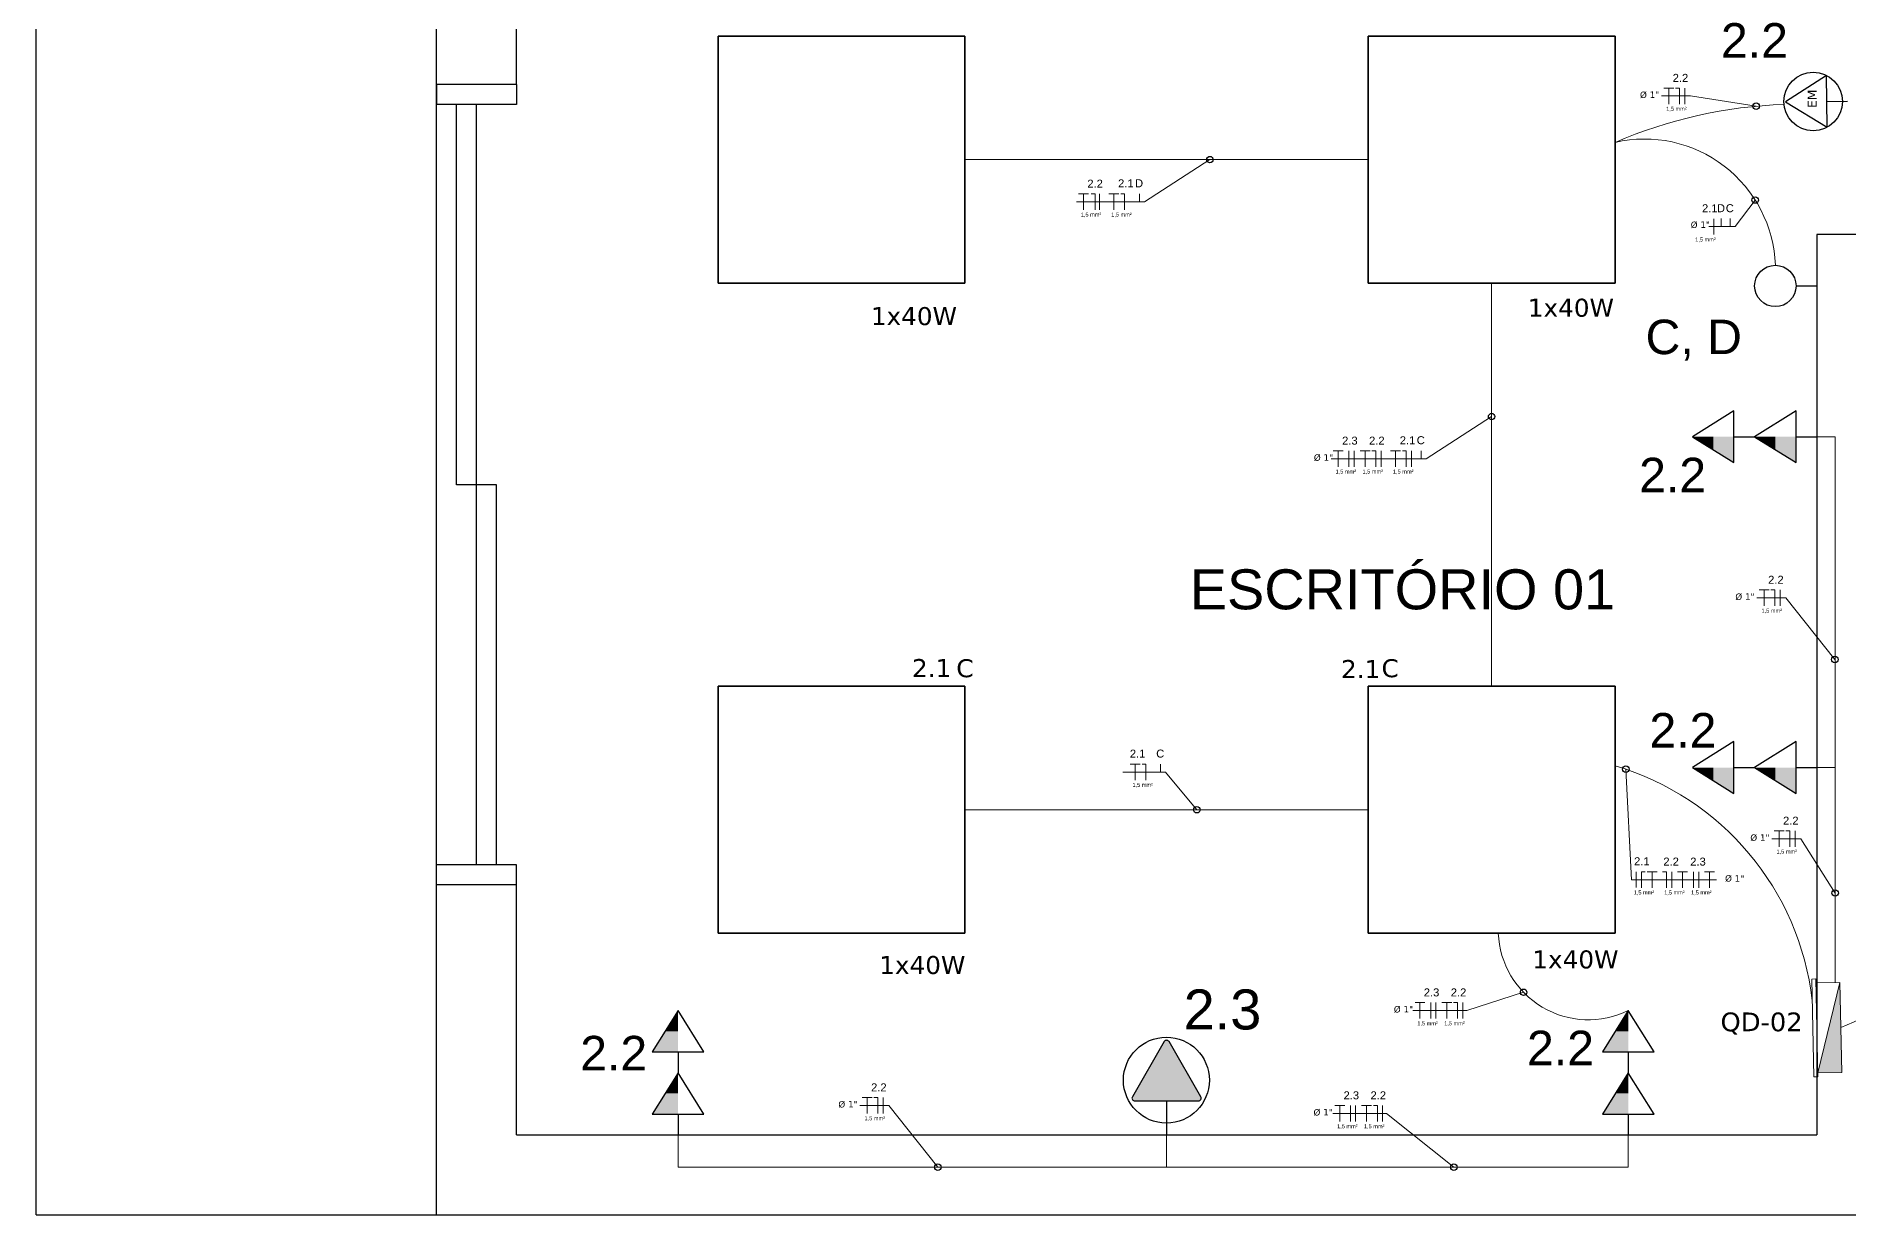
# Model space of a CAD drawing. Header units: metres. Extents: x 3257.7 to 3310.8, y 1679.5 to 1717.1.
# Drawn here: x 3261.399 to 3265.929, y 1694.089 to 1697.035 of the extents above; entities that cross this region are included whole.
import ezdxf
from ezdxf.enums import TextEntityAlignment as Align

# ---------------------------------------------------------------- set-up
doc = ezdxf.new("R2010")
doc.units = ezdxf.units.M
doc.layers.add('DLX_BLD1_LUM', color=7, linetype='Continuous', true_color=0x55aa00)
for name, color, linetype, lineweight in [('ELE-PEÇAS', 10, 'Continuous', 13), ('Elet TEXT TOMADAS', 7, 'Continuous', 0), ('ELETRODUTO LUMINÁRIAS', 3, 'Continuous', 30), ('ELETRODUTOS', 5, 'Continuous', 20), ('REDE ELETRICA', 7, 'Continuous', 9)]:
    doc.layers.add(name, color=color, linetype=linetype, lineweight=lineweight)
for name, color, linetype in [('ELET- PEÇAS', 4, 'Continuous'), ('ELET-TOMADA', 4, 'Continuous'), ('ELETROCALHA NO FORRO', 6, 'Continuous'), ('ELETRODUTO LUMINÁRIA', 3, 'Continuous'), ('PAREDE', 4, 'Continuous'), ('TEXTO-1', 7, 'Continuous'), ('VISTA', 251, 'Continuous')]:
    doc.layers.add(name, color=color, linetype=linetype)
doc.styles.add('ARIAL', font='arial.ttf')
doc.styles.add('GYN_Carimbo_Página', font='arial.ttf', dxfattribs={"height": 0.6})
doc.styles.add('KDF2', font='verdana.ttf', dxfattribs={"width": 0.9})
doc.styles.get("Standard").update_dxf_attribs({"font": 'arial.ttf'})
doc.styles.add('TableTextStyle', font='')
doc.styles.add('VERDANA', font='verdana.ttf')
doc.styles.get('TableTextStyle').set_extended_font_data('VERDANA.TTF')

# ---------------------------------------------------------------- blocks, each defined once
blk = doc.blocks.new('*U12')
blk.add_line((0, 0.12), (0, 0))
blk.add_circle((0, 0.24), 0.12)
at = {"layer": 'REDE ELETRICA', "style": 'GYN_Carimbo_Página'}
blk.add_attdef('COMANDO', text='', height=0.2, dxfattribs=at).set_placement((0, 0.542), align=Align.MIDDLE_CENTER)
blk = doc.blocks.new('TOM-BAIXA')
at = {"layer": 'ELET- PEÇAS'}
blk.add_line((0, -0.0898), (0, 0), dxfattribs=at)
blk.add_lwpolyline([(0.0065, -0.2469), (0.0907, -0.101, 0.57735), (0.0842, -0.0898), (-0.0842, -0.0898, 0.57735), (-0.0907, -0.101), (-0.0065, -0.2469, 0.57735)], format="xyb", close=True, dxfattribs=at)
blk = doc.blocks.new('bifasica')
at = {"layer": 'ELET-TOMADA', "ltscale": 0.5}
blk.add_hatch(color=256, dxfattribs=at).paths.add_polyline_path([(-0.0435, -0.0838, 0.57735), (-0.0322, -0.0903), (0.1136, -0.0061, 0.57735), (0.1136, 0.0068), (-0.0322, 0.0911, 0.57735), (-0.0435, 0.0846)])
at = {"layer": 'ELETRODUTO LUMINÁRIAS'}
blk.add_circle((0.0116, 0.0009), 0.1139, dxfattribs=at)
at = {"layer": 'ELET-TOMADA', "ltscale": 0.5, "rotation": 90}
blk.add_blockref('TOM-BAIXA', (-0.1333, 0.0004), dxfattribs=at)
blk = doc.blocks.new('*U15')
for points in [[(0, 0.36), (-0.075, 0.24), (0, 0.24)], [(0, 0.24), (-0.075, 0.24), (-0.15, 0.12), (0, 0.12)]]:
    blk.add_hatch(color=256).paths.add_polyline_path(points)
for p, q in [((0, 0.36), (-0.15, 0.12)), ((0.15, 0.12), (0, 0.36)), ((-0.15, 0.12), (0.15, 0.12)), ((0, 0.12), (0, 0))]:
    blk.add_line(p, q)
at = {"layer": 'REDE ELETRICA', "style": 'GYN_Carimbo_Página'}
blk.add_attdef('CIRCUITO', text='', height=0.2, dxfattribs=at).set_placement((0, 0.542), align=Align.MIDDLE_CENTER)
blk = doc.blocks.new('QLT SOBRE-50')
at = {"ltscale": 0.03}
h = blk.add_hatch(color=3, dxfattribs=at)
h.set_gradient(color1=(0, 255, 0), color2=(0, 255, 0), tint=1)
h.paths.add_polyline_path([(-0.225, 0.12), (-0.225, 0), (0.225, 0)])
for p, q in [((-0.245, 0.12), (-0.245, 0.14)), ((0.245, 0.14), (-0.245, 0.14)), ((0.245, 0.12), (-0.245, 0.12)), ((-0.225, 0.12), (-0.225, 0)), ((0.225, 0), (-0.225, 0.12)), ((0.225, 0), (0.225, 0.12)), ((0.245, 0.12), (0.245, 0.14)), ((-0.225, 0), (0.225, 0))]:
    blk.add_line(p, q)
blk = doc.blocks.new('*U36')
for p, q in [((0, 0.36), (-0.15, 0.12)), ((0.15, 0.12), (0, 0.36)), ((-0.15, 0.12), (0.15, 0.12)), ((0, 0.12), (0, 0))]:
    blk.add_line(p, q)
blk.add_circle((0, 0.2), 0.17)
at = {"layer": 'REDE ELETRICA', "style": 'GYN_Carimbo_Página'}
blk.add_attdef('CIRCUITO', text='', height=0.2, dxfattribs=at).set_placement((0, 0.542), align=Align.MIDDLE_CENTER)

msp = doc.modelspace()

# ---------------------------------------------------------------- hatches: boundary and pattern name
at = {"layer": 'ELETROCALHA NO FORRO'}
h = msp.add_hatch(dxfattribs=at)
h.set_pattern_fill('ANSI32', color=256, scale=0.01)
h.paths.add_polyline_path([(3272.9616, 1696.3353), (3272.4185, 1696.3353, -0.027694), (3272.3336, 1696.3101, 0.051154), (3272.2886, 1696.1353), (3272.9616, 1696.1353)])
h.paths.add_polyline_path([(3272.3336, 1696.3101, -0.058231), (3272.1491, 1696.2886), (3272.1491, 1696.2386), (3272.1491, 1696.1353), (3272.2886, 1696.1353, -0.051154)])
h.paths.add_polyline_path([(3272.3336, 1696.3101, -0.007623), (3272.3433, 1696.3353), (3271.9491, 1696.3353), (3271.9491, 1696.2886), (3272.1491, 1696.2886, 0.058231)])
h.paths.add_polyline_path([(3272.1491, 1696.2886), (3271.9491, 1696.2886), (3271.9491, 1696.2386), (3272.1491, 1696.2386)])
h.paths.add_polyline_path([(3272.1491, 1696.2386), (3271.9491, 1696.2386), (3271.9491, 1696.1353), (3272.1491, 1696.1353)])
h.paths.add_polyline_path([(3275.3991, 1696.3353), (3272.9616, 1696.3353), (3272.9616, 1696.1353), (3275.3991, 1696.1353)])
h.paths.add_polyline_path([(3276.3616, 1696.3353), (3276.0042, 1696.3353), (3275.9596, 1696.3697), (3275.9596, 1696.777, 0.170652), (3275.7596, 1696.6927), (3275.7596, 1696.3663), (3275.7231, 1696.3353), (3275.5491, 1696.3353), (3275.5491, 1696.1353), (3276.3616, 1696.1353)])
h.paths.add_polyline_path([(3275.5031, 1696.3353), (3275.3991, 1696.3353), (3275.3991, 1696.1353), (3275.5031, 1696.1353)])
h.paths.add_polyline_path([(3275.5491, 1696.3353), (3275.5031, 1696.3353), (3275.5031, 1696.1353), (3275.5491, 1696.1353)])
h.paths.add_polyline_path([(3276.7193, 1696.2973), (3276.6702, 1696.3353), (3276.3616, 1696.3353), (3276.3616, 1696.1353), (3276.6742, 1696.1353), (3276.7193, 1696.1648)])
h.paths.add_polyline_path([(3275.8991, 1698.2861), (3275.7764, 1698.2861), (3275.7596, 1698.2709), (3275.7596, 1697.6886), (3275.8491, 1697.6886), (3275.8991, 1697.6886)])
h.paths.add_polyline_path([(3275.9491, 1698.2793), (3275.9394, 1698.2861), (3275.8991, 1698.2861), (3275.8991, 1697.6886), (3275.9491, 1697.6886)])
h.paths.add_polyline_path([(3275.9596, 1698.272), (3275.9491, 1698.2793), (3275.9491, 1697.6886), (3275.8991, 1697.6886), (3275.8991, 1697.5386), (3275.8491, 1697.5386), (3275.7596, 1697.5386), (3275.7596, 1696.6927, -0.170652), (3275.9596, 1696.777)])
h.paths.add_polyline_path([(3275.8991, 1697.6886), (3275.8491, 1697.6886), (3275.8491, 1697.5386), (3275.8991, 1697.5386)], flags=17)
h.paths.add_polyline_path([(3275.8491, 1697.6886), (3275.7596, 1697.6886), (3275.7596, 1697.5386), (3275.8491, 1697.5386)], flags=17)
h.paths.add_polyline_path([(3269.2491, 1697.5095), (3267.5618, 1697.5095, 0.025129), (3267.5652, 1697.3095), (3269.2491, 1697.3095)])
h.paths.add_polyline_path([(3268.9358, 1697.4869), (3269.0652, 1697.4869), (3269.0005, 1697.3834)], flags=16)
h.paths.add_polyline_path([(3269.4491, 1697.5095), (3269.2491, 1697.5095), (3269.2491, 1697.3095), (3269.4379, 1697.3095), (3269.4491, 1697.2994)])
h.paths.add_polyline_path([(3267.5618, 1697.5095), (3266.3249, 1697.5095), (3266.3249, 1697.4869), (3266.3896, 1697.4869), (3266.3249, 1697.3834, 0.039705), (3266.3556, 1697.3095), (3267.5652, 1697.3095, -0.025129)])
h.paths.add_polyline_path([(3266.3249, 1697.3834), (3266.2603, 1697.4869), (3266.3249, 1697.4869), (3266.3249, 1697.5095), (3265.9991, 1697.5095), (3265.9991, 1697.3386), (3265.8491, 1697.3386), (3265.8491, 1697.5095), (3265.3017, 1697.5095), (3265.2791, 1697.478), (3265.2791, 1697.3379), (3265.3122, 1697.3095), (3266.3556, 1697.3095, -0.039705)])
h.paths.add_polyline_path([(3265.9991, 1697.5095), (3265.8491, 1697.5095), (3265.8491, 1697.3386), (3265.9991, 1697.3386)], flags=17)
h.paths.add_polyline_path([(3276.4581, 1698.1019), (3276.6799, 1698.1019), (3276.6799, 1698.1694), (3276.4581, 1698.1694)], flags=9)
h = msp.add_hatch(dxfattribs=at)
h.set_pattern_fill('ANSI32', color=256, scale=0.01)
h.paths.add_polyline_path([(3266.2717, 1696.8387, 0.010536), (3266.226, 1696.8539, -0.624493), (3266.2116, 1696.8515), (3266.0717, 1696.7529), (3266.0717, 1696.0851), (3266.1543, 1696.0335), (3266.206, 1696.0335), (3266.206, 1696.0982), (3266.2717, 1696.0571)])
h.paths.add_polyline_path([(3266.2717, 1697.2678), (3266.3106, 1697.3095), (3267.5652, 1697.3095, -0.025129), (3267.5618, 1697.5095), (3265.9991, 1697.5095), (3265.9991, 1697.3386), (3265.8491, 1697.3386), (3265.8491, 1697.5095), (3265.3017, 1697.5095), (3265.2791, 1697.478), (3265.2791, 1697.3379), (3265.3122, 1697.3095), (3266.035, 1697.3095), (3266.0717, 1697.2643), (3266.0717, 1696.8898, -0.031123), (3266.2104, 1696.8585, -1.003557), (3266.226, 1696.8539, -0.010536), (3266.2717, 1696.8387)])
h.paths.add_polyline_path([(3266.3249, 1697.3834), (3266.2603, 1697.4869), (3266.3896, 1697.4869)], flags=16)
h.paths.add_polyline_path([(3266.2116, 1696.8515, -0.229284), (3266.2104, 1696.8585, 0.031123), (3266.0717, 1696.8898), (3266.0717, 1696.7529)])
h.paths.add_polyline_path([(3266.2717, 1696.01), (3266.206, 1695.9689), (3266.206, 1696.0335), (3266.1543, 1696.0335), (3266.0717, 1695.9819), (3266.0717, 1695.2582), (3266.1543, 1695.2066), (3266.206, 1695.2066), (3266.206, 1695.2713), (3266.2717, 1695.2302)])
h.paths.add_polyline_path([(3266.2717, 1695.183), (3266.206, 1695.142), (3266.206, 1695.2066), (3266.1543, 1695.2066), (3266.0717, 1695.155), (3266.0717, 1694.9074), (3266.1002, 1694.8722), (3266.2407, 1694.8722), (3266.2717, 1694.9038)])
h.paths.add_polyline_path([(3266.2411, 1695.2481), (3266.3507, 1695.2481), (3266.3507, 1695.3757), (3266.2411, 1695.3757)], flags=9)

# ---------------------------------------------------------------- linework, layer by layer
msp.add_line((3261.3991, 1694.1486), (3261.3991, 1701.0786))
for points in [[(3261.3991, 1694.0886), (3261.3991, 1694.2086)], [(3261.3991, 1694.0886), (3262.3991, 1694.0886)]]:
    msp.add_lwpolyline(points)
for centre in [(3265.6976, 1696.8597), (3264.3325, 1696.7261), (3265.6953, 1696.6251), (3265.0366, 1696.0837), (3265.8943, 1695.4766), (3265.372, 1695.2023), (3264.2996, 1695.1011), (3265.8951, 1694.8929), (3265.1165, 1694.6447), (3263.6525, 1694.2077), (3264.942, 1694.2077)]:
    msp.add_circle(centre, 0.00812)
at = {"layer": 'DLX_BLD1_LUM'}
for points in [[(3263.1031, 1696.4176, 0), (3263.1031, 1697.0346, 0)], [(3263.1031, 1697.0346, 0), (3263.1031, 1697.0346, 0)], [(3263.1031, 1697.0346, 0), (3263.1031, 1696.4176, 0)], [(3263.1031, 1697.0346, 0), (3263.7201, 1697.0346, 0)], [(3263.7201, 1697.0346, 0), (3263.1031, 1697.0346, 0)], [(3263.1031, 1697.0346, 0), (3263.1031, 1697.0346, 0)], [(3263.1031, 1697.0346, 0), (3263.1031, 1696.4176, 0)], [(3263.7201, 1697.0346, 0), (3263.1031, 1697.0346, 0)], [(3263.1031, 1696.4176, 0), (3263.1031, 1697.0346, 0)], [(3263.1031, 1697.0346, 0), (3263.7201, 1697.0346, 0)], [(3263.7201, 1697.0346, 0), (3263.7201, 1696.4176, 0)], [(3263.7201, 1696.4176, 0), (3263.7201, 1697.0346, 0)], [(3263.7201, 1697.0346, 0), (3263.7201, 1697.0346, 0)], [(3263.7201, 1697.0346, 0), (3263.7201, 1697.0346, 0)], [(3263.7201, 1696.4176, 0), (3263.7201, 1697.0346, 0)], [(3263.7201, 1697.0346, 0), (3263.7201, 1696.4176, 0)], [(3264.7281, 1696.4176, 0), (3264.7281, 1697.0346, 0)], [(3264.7281, 1697.0346, 0), (3264.7281, 1697.0346, 0)], [(3264.7281, 1697.0346, 0), (3264.7281, 1696.4176, 0)], [(3264.7281, 1697.0346, 0), (3265.3451, 1697.0346, 0)], [(3265.3451, 1697.0346, 0), (3264.7281, 1697.0346, 0)], [(3264.7281, 1697.0346, 0), (3264.7281, 1697.0346, 0)], [(3264.7281, 1697.0346, 0), (3264.7281, 1696.4176, 0)], [(3265.3451, 1697.0346, 0), (3264.7281, 1697.0346, 0)], [(3264.7281, 1696.4176, 0), (3264.7281, 1697.0346, 0)], [(3264.7281, 1697.0346, 0), (3265.3451, 1697.0346, 0)], [(3265.3451, 1697.0346, 0), (3265.3451, 1696.4176, 0)], [(3265.3451, 1696.4176, 0), (3265.3451, 1697.0346, 0)], [(3265.3451, 1697.0346, 0), (3265.3451, 1697.0346, 0)], [(3265.3451, 1697.0346, 0), (3265.3451, 1697.0346, 0)], [(3265.3451, 1696.4176, 0), (3265.3451, 1697.0346, 0)], [(3265.3451, 1697.0346, 0), (3265.3451, 1696.4176, 0)], [(3263.7201, 1696.4176, 0), (3263.1031, 1696.4176, 0)], [(3263.1031, 1696.4176, 0), (3263.1031, 1696.4176, 0)], [(3263.1031, 1696.4176, 0), (3263.7201, 1696.4176, 0)], [(3263.1031, 1696.4176, 0), (3263.1031, 1696.4176, 0)], [(3263.1031, 1696.4176, 0), (3263.7201, 1696.4176, 0)], [(3263.7201, 1696.4176, 0), (3263.1031, 1696.4176, 0)], [(3263.7201, 1696.4176, 0), (3263.7201, 1696.4176, 0)], [(3263.7201, 1696.4176, 0), (3263.7201, 1696.4176, 0)], [(3265.3451, 1696.4176, 0), (3264.7281, 1696.4176, 0)], [(3264.7281, 1696.4176, 0), (3265.3451, 1696.4176, 0)], [(3264.7281, 1696.4176, 0), (3265.3451, 1696.4176, 0)], [(3265.3451, 1696.4176, 0), (3264.7281, 1696.4176, 0)], [(3265.3451, 1696.4176, 0), (3265.3451, 1696.4176, 0)], [(3265.3451, 1696.4176, 0), (3265.3451, 1696.4176, 0)], [(3264.4585, 1696.3102, 0), (3264.4585, 1696.3102, 0)], [(3264.4585, 1696.3102, 0), (3264.4585, 1696.3102, 0)], [(3263.1031, 1694.7926, 0), (3263.1031, 1695.4096, 0)], [(3263.1031, 1695.4096, 0), (3263.1031, 1695.4096, 0)], [(3263.1031, 1695.4096, 0), (3263.1031, 1694.7926, 0)], [(3263.1031, 1695.4096, 0), (3263.7201, 1695.4096, 0)], [(3263.7201, 1695.4096, 0), (3263.1031, 1695.4096, 0)], [(3263.1031, 1695.4096, 0), (3263.1031, 1695.4096, 0)], [(3263.1031, 1695.4096, 0), (3263.1031, 1694.7926, 0)], [(3263.7201, 1695.4096, 0), (3263.1031, 1695.4096, 0)], [(3263.1031, 1694.7926, 0), (3263.1031, 1695.4096, 0)], [(3263.1031, 1695.4096, 0), (3263.7201, 1695.4096, 0)], [(3263.7201, 1695.4096, 0), (3263.7201, 1694.7926, 0)], [(3263.7201, 1694.7926, 0), (3263.7201, 1695.4096, 0)], [(3263.7201, 1695.4096, 0), (3263.7201, 1695.4096, 0)], [(3263.7201, 1695.4096, 0), (3263.7201, 1695.4096, 0)], [(3263.7201, 1694.7926, 0), (3263.7201, 1695.4096, 0)], [(3263.7201, 1695.4096, 0), (3263.7201, 1694.7926, 0)], [(3264.7281, 1694.7926, 0), (3264.7281, 1695.4096, 0)], [(3264.7281, 1695.4096, 0), (3264.7281, 1695.4096, 0)], [(3264.7281, 1695.4096, 0), (3264.7281, 1694.7926, 0)], [(3264.7281, 1695.4096, 0), (3265.3451, 1695.4096, 0)], [(3265.3451, 1695.4096, 0), (3264.7281, 1695.4096, 0)], [(3264.7281, 1695.4096, 0), (3264.7281, 1695.4096, 0)], [(3264.7281, 1695.4096, 0), (3264.7281, 1694.7926, 0)], [(3265.3451, 1695.4096, 0), (3264.7281, 1695.4096, 0)], [(3264.7281, 1694.7926, 0), (3264.7281, 1695.4096, 0)], [(3264.7281, 1695.4096, 0), (3265.3451, 1695.4096, 0)], [(3265.3451, 1695.4096, 0), (3265.3451, 1694.7926, 0)], [(3265.3451, 1694.7926, 0), (3265.3451, 1695.4096, 0)], [(3265.3451, 1695.4096, 0), (3265.3451, 1695.4096, 0)], [(3265.3451, 1695.4096, 0), (3265.3451, 1695.4096, 0)], [(3265.3451, 1694.7926, 0), (3265.3451, 1695.4096, 0)], [(3265.3451, 1695.4096, 0), (3265.3451, 1694.7926, 0)], [(3263.7201, 1694.7926, 0), (3263.1031, 1694.7926, 0)], [(3263.1031, 1694.7926, 0), (3263.1031, 1694.7926, 0)], [(3263.1031, 1694.7926, 0), (3263.7201, 1694.7926, 0)], [(3263.1031, 1694.7926, 0), (3263.1031, 1694.7926, 0)], [(3263.1031, 1694.7926, 0), (3263.7201, 1694.7926, 0)], [(3263.7201, 1694.7926, 0), (3263.1031, 1694.7926, 0)], [(3263.7201, 1694.7926, 0), (3263.7201, 1694.7926, 0)], [(3263.7201, 1694.7926, 0), (3263.7201, 1694.7926, 0)], [(3265.3451, 1694.7926, 0), (3264.7281, 1694.7926, 0)], [(3264.7281, 1694.7926, 0), (3264.7281, 1694.7926, 0)], [(3264.7281, 1694.7926, 0), (3265.3451, 1694.7926, 0)], [(3264.7281, 1694.7926, 0), (3264.7281, 1694.7926, 0)], [(3264.7281, 1694.7926, 0), (3265.3451, 1694.7926, 0)], [(3265.3451, 1694.7926, 0), (3264.7281, 1694.7926, 0)], [(3265.3451, 1694.7926, 0), (3265.3451, 1694.7926, 0)], [(3265.3451, 1694.7926, 0), (3265.3451, 1694.7926, 0)]]:
    msp.add_polyline3d(points, dxfattribs=at)
at = {"layer": 'Elet TEXT TOMADAS', "color": 7}
for p, q in [((3265.4614, 1696.8853), (3265.5338, 1696.8853)), ((3265.6976, 1696.8597), (3265.5338, 1696.8853)), ((3264.3325, 1696.7261), (3264.1688, 1696.6208)), ((3263.9989, 1696.6209), (3264.1688, 1696.6208)), ((3265.6953, 1696.6251), (3265.6453, 1696.5586)), ((3265.0366, 1696.0837), (3264.8729, 1695.9785)), ((3264.6358, 1695.9785), (3264.703, 1695.9785)), ((3264.659, 1695.9785), (3264.8729, 1695.9785)), ((3264.703, 1695.9785), (3264.7701, 1695.9785)), ((3265.6997, 1695.6307), (3265.7721, 1695.6307)), ((3265.8943, 1695.4766), (3265.7721, 1695.6307)), ((3264.1148, 1695.1952), (3264.2217, 1695.1952)), ((3264.2996, 1695.1011), (3264.2217, 1695.1952)), ((3265.372, 1695.2023), (3265.3863, 1694.9262)), ((3265.7371, 1695.0285), (3265.8095, 1695.0284)), ((3265.8951, 1694.8929), (3265.8095, 1695.0284)), ((3265.575, 1694.9262), (3265.3863, 1694.9262)), ((3265.5311, 1694.9262), (3265.4639, 1694.9262)), ((3265.5983, 1694.9262), (3265.5311, 1694.9262)), ((3265.1165, 1694.6447), (3264.9744, 1694.5992)), ((3264.84, 1694.5992), (3264.9072, 1694.5992)), ((3264.9072, 1694.5992), (3264.9744, 1694.5992)), ((3263.4579, 1694.3618), (3263.5303, 1694.3618)), ((3263.6525, 1694.2077), (3263.5303, 1694.3618)), ((3264.6394, 1694.3418), (3264.7066, 1694.3418)), ((3264.7066, 1694.3418), (3264.7738, 1694.3418)), ((3264.942, 1694.2077), (3264.7738, 1694.3418))]:
    msp.add_line(p, q, dxfattribs=at)
at = {"layer": 'Elet TEXT TOMADAS', "color": 7, "ltscale": 0.02}
for p, q in [((3265.467, 1696.9049), (3265.4794, 1696.9049)), ((3265.4918, 1696.9049), (3265.4794, 1696.9049)), ((3265.4794, 1696.8649), (3265.4794, 1696.9049)), ((3265.5062, 1696.8649), (3265.5062, 1696.9049)), ((3265.5191, 1696.8651), (3265.5191, 1696.9051)), ((3264.0039, 1696.6406), (3264.0164, 1696.6406)), ((3264.0288, 1696.6406), (3264.0164, 1696.6406)), ((3264.0164, 1696.6006), (3264.0164, 1696.6406)), ((3264.0458, 1696.6009), (3264.0458, 1696.6409)), ((3264.0561, 1696.6007), (3264.0561, 1696.6407)), ((3264.0801, 1696.6406), (3264.0925, 1696.6406)), ((3264.1049, 1696.6406), (3264.0925, 1696.6406)), ((3264.0925, 1696.6006), (3264.0925, 1696.6406)), ((3264.1193, 1696.6006), (3264.1193, 1696.6406)), ((3264.1562, 1696.6208), (3264.1562, 1696.6408)), ((3265.5918, 1696.5387), (3265.5918, 1696.5784)), ((3265.6105, 1696.5586), (3265.6105, 1696.5786)), ((3265.6327, 1696.5586), (3265.6327, 1696.5786)), ((3264.6408, 1695.9982), (3264.6532, 1695.9982)), ((3264.6657, 1695.9982), (3264.6532, 1695.9982)), ((3264.6532, 1695.9582), (3264.6532, 1695.9982)), ((3264.68, 1695.9582), (3264.68, 1695.9982)), ((3264.693, 1695.9583), (3264.693, 1695.9983)), ((3264.708, 1695.9982), (3264.7204, 1695.9982)), ((3264.7329, 1695.9982), (3264.7204, 1695.9982)), ((3264.7204, 1695.9582), (3264.7204, 1695.9982)), ((3264.7472, 1695.9582), (3264.7472, 1695.9982)), ((3264.7601, 1695.9583), (3264.7601, 1695.9983)), ((3264.7841, 1695.9982), (3264.7966, 1695.9982)), ((3264.809, 1695.9982), (3264.7966, 1695.9982)), ((3264.7966, 1695.9582), (3264.7966, 1695.9982)), ((3264.8233, 1695.9582), (3264.8233, 1695.9982)), ((3264.8363, 1695.9586), (3264.8363, 1695.9983)), ((3264.8602, 1695.9785), (3264.8602, 1695.9985)), ((3265.7053, 1695.6504), (3265.7177, 1695.6504)), ((3265.7302, 1695.6504), (3265.7177, 1695.6504)), ((3265.7177, 1695.6104), (3265.7177, 1695.6504)), ((3265.7445, 1695.6104), (3265.7445, 1695.6504)), ((3265.7575, 1695.6105), (3265.7575, 1695.6505)), ((3264.133, 1695.2149), (3264.1454, 1695.2149)), ((3264.1579, 1695.2149), (3264.1454, 1695.2149)), ((3264.1454, 1695.1749), (3264.1454, 1695.2149)), ((3264.1722, 1695.1749), (3264.1722, 1695.2149)), ((3264.2091, 1695.1952), (3264.2091, 1695.2152)), ((3265.7426, 1695.0481), (3265.7551, 1695.0481)), ((3265.7675, 1695.0481), (3265.7551, 1695.0481)), ((3265.7551, 1695.0081), (3265.7551, 1695.0481)), ((3265.7819, 1695.0081), (3265.7819, 1695.0481)), ((3265.7948, 1695.0082), (3265.7948, 1695.0482)), ((3265.3977, 1694.9063), (3265.3977, 1694.946)), ((3265.4107, 1694.9059), (3265.4107, 1694.9459)), ((3265.425, 1694.9459), (3265.4375, 1694.9459)), ((3265.4499, 1694.9459), (3265.4375, 1694.9459)), ((3265.4375, 1694.9059), (3265.4375, 1694.9459)), ((3265.4739, 1694.906), (3265.4739, 1694.946)), ((3265.4868, 1694.9059), (3265.4868, 1694.9459)), ((3265.5012, 1694.9459), (3265.5136, 1694.9459)), ((3265.526, 1694.9459), (3265.5136, 1694.9459)), ((3265.5136, 1694.9059), (3265.5136, 1694.9459)), ((3265.5411, 1694.906), (3265.5411, 1694.946)), ((3265.554, 1694.9059), (3265.554, 1694.9459)), ((3265.5683, 1694.9459), (3265.5808, 1694.9459)), ((3265.5932, 1694.9459), (3265.5808, 1694.9459)), ((3265.5808, 1694.9059), (3265.5808, 1694.9459)), ((3264.8451, 1694.6188), (3264.8575, 1694.6188)), ((3264.8699, 1694.6188), (3264.8575, 1694.6188)), ((3264.8575, 1694.5788), (3264.8575, 1694.6188)), ((3264.8843, 1694.5788), (3264.8843, 1694.6188)), ((3264.8972, 1694.579), (3264.8972, 1694.619)), ((3264.9123, 1694.6188), (3264.9247, 1694.6188)), ((3264.9371, 1694.6188), (3264.9247, 1694.6188)), ((3264.9247, 1694.5788), (3264.9247, 1694.6188)), ((3264.9515, 1694.5788), (3264.9515, 1694.6188)), ((3264.9644, 1694.579), (3264.9644, 1694.619)), ((3263.4635, 1694.3815), (3263.4759, 1694.3815)), ((3263.4884, 1694.3815), (3263.4759, 1694.3815)), ((3263.4759, 1694.3415), (3263.4759, 1694.3815)), ((3263.5027, 1694.3415), (3263.5027, 1694.3815)), ((3263.5156, 1694.3416), (3263.5156, 1694.3816)), ((3264.6445, 1694.3615), (3264.6569, 1694.3615)), ((3264.6693, 1694.3615), (3264.6569, 1694.3615)), ((3264.6569, 1694.3215), (3264.6569, 1694.3615)), ((3264.6837, 1694.3215), (3264.6837, 1694.3615)), ((3264.6966, 1694.3216), (3264.6966, 1694.3616)), ((3264.7117, 1694.3615), (3264.7241, 1694.3615)), ((3264.7365, 1694.3615), (3264.7241, 1694.3615)), ((3264.7241, 1694.3215), (3264.7241, 1694.3615)), ((3264.7509, 1694.3215), (3264.7509, 1694.3615)), ((3264.7638, 1694.3216), (3264.7638, 1694.3616))]:
    msp.add_line(p, q, dxfattribs=at)
at = {"layer": 'Elet TEXT TOMADAS'}
for p, q in [((3265.5062, 1696.9049), (3265.4962, 1696.9049)), ((3264.0458, 1696.6409), (3264.0358, 1696.6409)), ((3264.1193, 1696.6406), (3264.1101, 1696.6406)), ((3265.6453, 1696.5586), (3265.5791, 1696.5586)), ((3264.7472, 1695.9982), (3264.7372, 1695.9982)), ((3264.8233, 1695.9982), (3264.8141, 1695.9982)), ((3265.7445, 1695.6504), (3265.7345, 1695.6504)), ((3264.1722, 1695.2149), (3264.163, 1695.2149)), ((3265.7819, 1695.0481), (3265.7719, 1695.0481)), ((3265.4107, 1694.9459), (3265.4199, 1694.9459)), ((3265.4739, 1694.946), (3265.4639, 1694.946)), ((3264.9515, 1694.6188), (3264.9415, 1694.6188)), ((3263.5027, 1694.3815), (3263.4927, 1694.3815)), ((3264.7509, 1694.3615), (3264.7409, 1694.3615))]:
    msp.add_line(p, q, dxfattribs=at)
at = {"layer": 'ELETRODUTOS'}
for p, q in [((3264.7281, 1696.7261), (3263.7201, 1696.7261)), ((3265.0366, 1695.4096), (3265.0366, 1696.4176)), ((3265.8951, 1696.0335), (3265.8491, 1696.0335)), ((3265.8951, 1696.0335), (3265.8951, 1695.2066)), ((3265.8951, 1695.2066), (3265.8491, 1695.2066)), ((3265.8951, 1695.2066), (3265.8951, 1694.6692)), ((3264.7281, 1695.1011), (3263.7201, 1695.1011)), ((3263.0031, 1694.2077), (3263.0031, 1694.2886)), ((3264.2241, 1694.2077), (3264.2241, 1694.2886)), ((3265.3781, 1694.2886), (3265.3781, 1694.2077)), ((3264.2241, 1694.2077), (3263.0031, 1694.2077)), ((3265.3781, 1694.2077), (3264.2241, 1694.2077))]:
    msp.add_line(p, q, dxfattribs=at)
for centre, radius, start, end in [((3265.8105, 1695.6867), 1.1784, 92.1073, 113.2619), ((3265.4186, 1696.4504), 0.3273, 2.0542, 102.9813), ((3265.1478, 1694.545), 0.6945, 6.5768, 73.4924), ((3265.7805, 1694.9219), 0.3869, 289.4279, 8.284), ((3265.2788, 1694.8017), 0.2258, 182.3051, 296.1119)]:
    msp.add_arc(centre, radius, start, end, dxfattribs=at)
at = {"layer": 'PAREDE', "linetype": 'Continuous'}
for p, q in [((3262.3991, 1696.9136), (3262.3991, 1698.3136)), ((3262.5991, 1696.9136), (3262.5991, 1697.5386)), ((3262.5991, 1696.9136), (3262.3991, 1696.9136)), ((3262.3991, 1694.0886), (3262.3991, 1694.9136)), ((3262.5991, 1694.9136), (3262.3991, 1694.9136)), ((3262.5991, 1694.2886), (3262.5991, 1694.9136))]:
    msp.add_line(p, q, dxfattribs=at)
at = {"layer": 'PAREDE'}
for p, q in [((3265.8491, 1696.5386), (3265.8491, 1694.2886)), ((3265.9991, 1696.5386), (3265.8491, 1696.5386)), ((3262.5991, 1694.2886), (3265.8491, 1694.2886)), ((3262.3991, 1694.0886), (3266.8741, 1694.0886))]:
    msp.add_line(p, q, dxfattribs=at)
at = {"layer": 'VISTA', "linetype": 'Continuous'}
for p, q in [((3262.3991, 1696.9136), (3262.3991, 1696.8636)), ((3262.3991, 1694.9136), (3262.3991, 1696.9136)), ((3262.5991, 1696.9136), (3262.5991, 1696.8636)), ((3262.5991, 1696.8636), (3262.3991, 1696.8636)), ((3262.4491, 1695.9136), (3262.4491, 1696.8636)), ((3262.4991, 1694.9636), (3262.4991, 1696.8636)), ((3262.5491, 1695.9136), (3262.4491, 1695.9136)), ((3262.5491, 1694.9636), (3262.5491, 1695.9136)), ((3262.3991, 1694.9136), (3262.3991, 1694.9636)), ((3262.5991, 1694.9636), (3262.3991, 1694.9636)), ((3262.5991, 1694.9136), (3262.5991, 1694.9636))]:
    msp.add_line(p, q, dxfattribs=at)

# ---------------------------------------------------------------- block references
at = {"layer": 'ELE-PEÇAS', "xscale": 0.5, "yscale": 0.5, "zscale": 0.5, "rotation": 91.29096480811596}
msp.add_blockref('QLT SOBRE-50', (3265.9092, 1694.557), dxfattribs=at)
at = {"layer": 'ELET-TOMADA', "color": 1, "lineweight": 25, "xscale": 0.9426021381704572, "yscale": 0.9426021381704572, "zscale": 0.9426021381704572, "rotation": 90}
msp.add_blockref('bifasica', (3264.2245, 1694.4142), dxfattribs=at)
at = {"layer": 'ELETRODUTO LUMINÁRIA'}
ref = msp.add_blockref('*U36', (3265.9263, 1696.8726), dxfattribs=dict(at, xscale=0.4310284338323022, yscale=0.4310284338323022, zscale=0.4310284338323022, rotation=90.86167477666937))
ref.add_attrib('CIRCUITO', '2.2', dxfattribs={"layer": 'REDE ELETRICA', "height": 0.08621, "style": 'GYN_Carimbo_Página'}).set_placement((3265.6934, 1697.0243), align=Align.MIDDLE_CENTER)
ref = msp.add_blockref('*U12', (3265.8491, 1696.4104), dxfattribs=dict(at, xscale=0.4310284338323022, yscale=0.4310284338323022, zscale=0.4310284338323022, rotation=90))
ref.add_attrib('COMANDO', 'C, D', dxfattribs={"layer": 'REDE ELETRICA', "height": 0.08621, "style": 'GYN_Carimbo_Página'}).set_placement((3265.5417, 1696.283), align=Align.MIDDLE_CENTER)
ref = msp.add_blockref('*U15', (3265.6939, 1696.0335), dxfattribs=dict(at, xscale=0.4310284338323022, yscale=0.4310284338323022, zscale=0.4310284338323022, rotation=90))
ref.add_attrib('CIRCUITO', '2.2', dxfattribs={"layer": 'REDE ELETRICA', "height": 0.08621, "style": 'GYN_Carimbo_Página'}).set_placement((3265.4889, 1695.9378), align=Align.MIDDLE_CENTER)
at = {"layer": 'ELETRODUTO LUMINÁRIA', "xscale": 0.4310284338323022, "yscale": 0.4310284338323022, "zscale": 0.4310284338323022, "rotation": 90}
for p in [(3265.8491, 1696.0335), (3265.8491, 1695.2066)]:
    msp.add_blockref('*U15', p, dxfattribs=at)
at = {"layer": 'ELETRODUTO LUMINÁRIA'}
ref = msp.add_blockref('*U15', (3265.6939, 1695.2066), dxfattribs=dict(at, xscale=0.4310284338323022, yscale=0.4310284338323022, zscale=0.4310284338323022, rotation=90))
ref.add_attrib('CIRCUITO', '2.2', dxfattribs={"layer": 'REDE ELETRICA', "height": 0.08621, "style": 'GYN_Carimbo_Página'}).set_placement((3265.5147, 1695.2997), align=Align.MIDDLE_CENTER)
ref = msp.add_blockref('*U15', (3263.0031, 1694.4438), dxfattribs=dict(at, xscale=0.4310284338323022, yscale=0.4310284338323022, zscale=0.4310284338323022))
ref.add_attrib('CIRCUITO', '2.2', dxfattribs={"layer": 'REDE ELETRICA', "height": 0.08621, "style": 'GYN_Carimbo_Página'}).set_placement((3262.8423, 1694.4926), align=Align.MIDDLE_CENTER)
ref = msp.add_blockref('*U15', (3265.3781, 1694.4438), dxfattribs=dict(at, xscale=0.4310284338323022, yscale=0.4310284338323022, zscale=0.4310284338323022))
ref.add_attrib('CIRCUITO', '2.2', dxfattribs={"layer": 'REDE ELETRICA', "height": 0.08621, "style": 'GYN_Carimbo_Página'}).set_placement((3265.2087, 1694.5056), align=Align.MIDDLE_CENTER)
at = {"layer": 'ELETRODUTO LUMINÁRIA', "xscale": 0.4310284338323022, "yscale": 0.4310284338323022, "zscale": 0.4310284338323022}
for p in [(3263.0031, 1694.2886), (3265.3781, 1694.2886)]:
    msp.add_blockref('*U15', p, dxfattribs=at)

# ---------------------------------------------------------------- texts
for s, p in [('ESCRITÓRIO 01', (3264.282, 1695.602)), ('2.3', (3264.2668, 1694.5518))]:
    msp.add_text(s, height=0.1).set_placement(p)
at = {"layer": 'Elet TEXT TOMADAS', "color": 7, "ltscale": 0.05, "style": 'ARIAL'}
for s, height, rotation, p in [('2.2', 0.02, 360, (3265.4891, 1696.9205)), ('1,5 mm²', 0.01, 360, (3265.4728, 1696.8482)), ('2.2', 0.02, 360, (3264.0261, 1696.6561)), ('2.1', 0.02, 360, (3264.1029, 1696.6569)), ('D', 0.02, 360, (3264.1453, 1696.657)), ('2.1', 0.02, 360, (3265.5624, 1696.5946)), ('D', 0.02, 360, (3265.5996, 1696.5947)), ('C', 0.02, 360, (3265.6218, 1696.5947)), ('1,5 mm²', 0.01, 360, (3264.0097, 1696.5838)), ('1,5 mm²', 0.01, 360, (3264.0858, 1696.5838)), ('1,5 mm²', 0.01, 360, (3265.5454, 1696.5215)), ('2.3', 0.02, 360, (3264.6628, 1696.0137)), ('2.2', 0.02, 360, (3264.7302, 1696.0137)), ('2.1', 0.02, 360, (3264.8069, 1696.0145)), ('C', 0.02, 360, (3264.8494, 1696.0147)), ('1,5 mm²', 0.01, 360, (3264.6466, 1695.9415)), ('1,5 mm²', 0.01, 360, (3264.7138, 1695.9415)), ('1,5 mm²', 0.01, 360, (3264.7899, 1695.9415)), ('2.2', 0.02, 360, (3265.7275, 1695.6659)), ('1,5 mm²', 0.01, 360, (3265.7111, 1695.5936)), ('2.1', 0.02, 360, (3264.1323, 1695.2312)), ('C', 0.02, 360, (3264.1982, 1695.2314)), ('1,5 mm²', 0.01, 360, (3264.1388, 1695.1582)), ('2.2', 0.02, 360, (3265.7648, 1695.0637)), ('2.1', 0.02, 0, (3265.3925, 1694.9622)), ('1,5 mm²', 0.01, 360, (3265.7484, 1694.9914)), ('2.2', 0.02, 0, (3265.4657, 1694.9614)), ('2.3', 0.02, 0, (3265.5329, 1694.9614)), ('1,5 mm²', 0.01, 0, (3265.3916, 1694.8892)), ('1,5 mm²', 0.01, 0, (3265.4677, 1694.8892)), ('1,5 mm²', 0.01, 0, (3265.5349, 1694.8892)), ('2.3', 0.02, 360, (3264.867, 1694.6344)), ('2.2', 0.02, 360, (3264.9344, 1694.6344)), ('1,5 mm²', 0.01, 360, (3264.8508, 1694.5621)), ('1,5 mm²', 0.01, 360, (3264.918, 1694.5621)), ('2.2', 0.02, 360, (3263.4856, 1694.397)), ('2.3', 0.02, 360, (3264.6664, 1694.3771)), ('2.2', 0.02, 360, (3264.7338, 1694.3771)), ('1,5 mm²', 0.01, 360, (3263.4693, 1694.3248)), ('1,5 mm²', 0.01, 360, (3264.6503, 1694.3048)), ('1,5 mm²', 0.01, 360, (3264.7174, 1694.3048))]:
    msp.add_text(s, height=height, rotation=rotation, dxfattribs=at).set_placement(p)
at = {"layer": 'Elet TEXT TOMADAS', "style": 'KDF2'}
for rotation, p in [(0.726, (3265.4074, 1696.8801)), (0.726, (3265.5341, 1696.5552)), (0.726, (3264.5922, 1695.9733)), (0.726, (3265.6457, 1695.6255)), (0.726, (3265.6831, 1695.0232)), (359.274, (3265.6198, 1694.9216)), (0.726, (3264.792, 1694.594)), (0.726, (3263.4039, 1694.3566)), (0.726, (3264.5914, 1694.3366))]:
    msp.add_text('%%C 1"', height=0.016, rotation=rotation, dxfattribs=at).set_placement(p)
at = {"layer": 'Elet TEXT TOMADAS', "style": 'TableTextStyle'}
for s, p in [('1x40W', (3263.4849, 1696.3125)), ('1x40W', (3265.1269, 1696.3335)), ('2.1', (3263.5878, 1695.4327)), ('C', (3263.6985, 1695.4323)), ('2.1', (3264.6601, 1695.4303)), ('C', (3264.7614, 1695.4323)), ('1x40W', (3263.5059, 1694.6904)), ('1x40W', (3265.1382, 1694.7044))]:
    msp.add_text(s, height=0.045, dxfattribs=at).set_placement(p)
at = {"layer": 'ELETRODUTO LUMINÁRIA', "style": 'TableTextStyle'}
msp.add_text('EM', height=0.0225, rotation=90, dxfattribs=at).set_placement((3265.849, 1696.8551))
at = {"layer": 'TEXTO-1', "ltscale": 0.05, "style": 'VERDANA'}
msp.add_text('QD-02', height=0.04691, rotation=0, dxfattribs=at).set_placement((3265.6085, 1694.5473))

doc.saveas('drawing.dxf')
